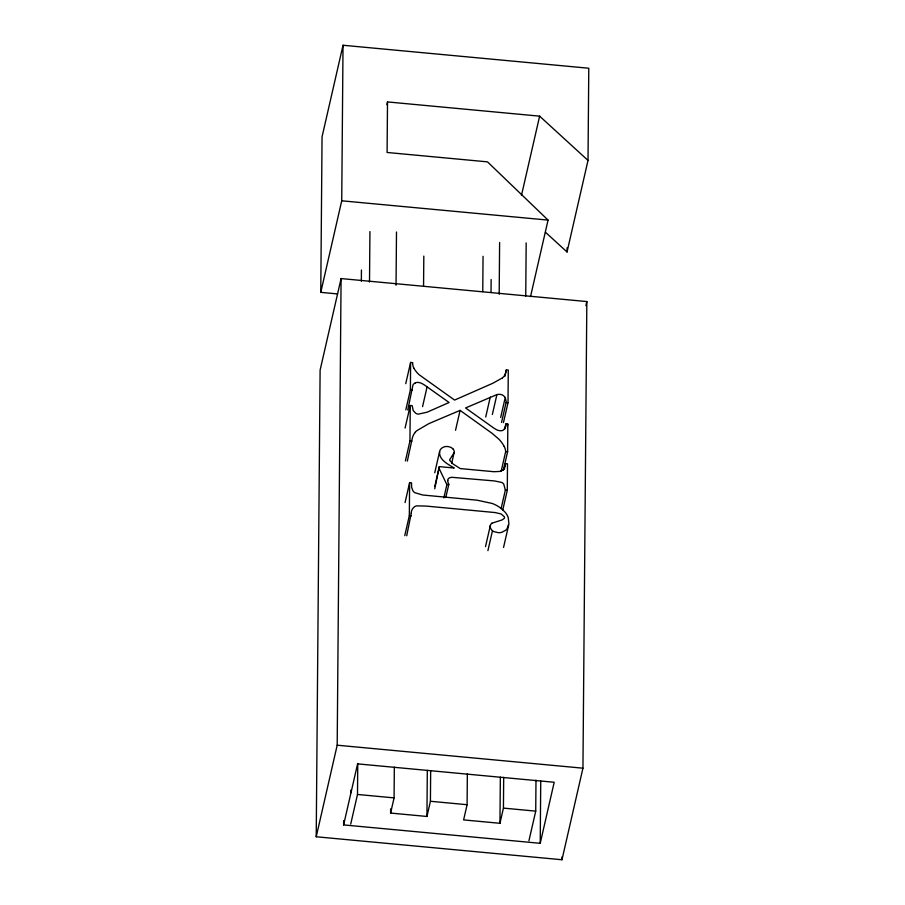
<?xml version="1.0" encoding="UTF-8"?>
<svg xmlns="http://www.w3.org/2000/svg" width="905" height="905" viewBox="0 0 905 905"><rect width="100%" height="100%" fill="white"/><g stroke="black" fill="none" stroke-linecap="round" stroke-linejoin="round"><path stroke-width="1.36" d="M316.218 836.763L320.11 370.134L341.083 278.57L586.836 301.557L582.944 768.187L561.971 859.75L316.218 836.763L337.192 745.2L341.083 278.57M337.599 293.933L320.766 292.36L322.056 136.813L343.029 45.25L588.782 68.237L588.012 160.423L567.039 251.986L545.421 232.212M320.766 292.36L341.728 200.797L343.029 45.25M343.617 824.919L357.599 763.877L554.199 782.271L540.217 843.313L343.617 824.919L343.651 820.677M350.688 793.006L350.71 790.189M361.344 281.229L361.434 270.018M350.721 824.07L357.498 794.466L357.758 763.469M369.512 282.021L369.93 231.59M588.012 160.423L539.629 116.157L387.51 101.926L387.091 152.47L487.49 161.859L548.057 220.096L530.522 296.625M430.667 770.54L430.418 801.276L426.934 816.468L390.598 813.063L390.632 808.878M396.051 285.245L396.492 232.008M390.598 813.063L394.082 797.882L394.331 767.146M404.773 535.613L409.332 515.703L409.614 482.659L411.537 482.84L411.628 487.388L412.929 490.77A8.484 6.584 12.9 0 0 414.728 492.671L422.658 494.99L477.082 500.194L492.173 503.44A27.817 21.584 12.9 0 1 502.682 509.764L505.16 512.253A19.876 15.43 12.9 0 1 508.271 517.807L508.882 523.701L507.004 528.848A11.969 9.288 12.9 0 1 505.522 530.353L501.89 532.264A9.242 7.172 12.9 0 1 498.338 532.672L493.757 531.597A5.453 4.231 12.9 0 1 492.467 530.737L491.947 530.217A7.659 5.939 12.9 0 1 490.25 526.258A6.154 4.774 12.9 0 1 491.879 523.214M405.395 460.928L409.954 441.018L410.259 405.497L412.182 405.678L413.234 410.655L415.915 413.37A4.808 3.733 12.9 0 0 418.325 414.128L427.047 412.216L449.095 402.499L424.773 385.213A52.886 41.042 12.9 0 0 423.269 384.286L421.843 383.494A7.308 5.679 12.9 0 0 421.232 383.211A7.907 6.131 12.9 0 0 418.053 382.442A5.091 3.948 12.9 0 0 415.372 382.849M405.825 409.841L410.384 389.931L410.61 362.441L412.544 362.622M406.707 535.794L411.289 513.067M423.563 285.788L423.812 256.104M426.934 816.468L427.318 770.359M434.739 488.802L439.321 466.618L454.242 468.021C448.247 464.344 438.348 459.729 439.683 451.222A9.016 6.991 12.9 0 1 441.889 448.066A10.091 7.828 12.9 0 1 442.522 447.647L443.507 447.127A7.24 5.622 12.9 0 1 447.534 446.527A7.263 5.634 12.9 0 1 452.817 448.722M503.689 777.372L503.429 808.108L499.956 823.301L463.62 819.896L467.093 804.715L467.353 773.967M482.761 291.648L483.055 256.319M491.03 292.123L491.132 279.509M499.187 294.306L499.617 242.483M499.956 823.301L500.341 777.191M502.728 510.182L507.286 490.272L507.501 463.846L505.578 463.665L504.357 468.971M503.35 470.317L507.603 451.742L507.829 424.094L505.906 423.913L504.696 429.219M503.452 422.612L508.01 402.702L508.282 370.043L506.359 369.873L504.843 376.503M525.737 296.127L526.178 242.902M528.939 840.734L535.726 811.129L535.986 780.133M540.217 843.313L540.738 781.117M561.971 859.75L561.994 856.933M567.039 251.986L567.084 247.8M505.578 463.665L503.893 468.937A10.43 8.1 12.9 0 1 500.691 471.222M407.748 410.022L412.94 385.157A4.638 3.597 12.9 0 1 413.099 384.806A6.018 4.672 12.9 0 1 415.395 382.883M407.329 461.109L412.228 438.518A22.998 17.851 12.9 0 1 415.372 432.16M505.906 423.913L505.194 427.805L503.429 430.022A4.966 3.858 12.9 0 1 500.352 430.746L500.058 430.723A7.659 5.95 12.9 0 1 497.184 430.011A6.278 4.876 12.9 0 1 496.596 429.728L494.82 428.71A60.68 47.083 12.9 0 1 493.632 427.952L465.577 407.963L496.913 394.591A10.012 7.772 12.9 0 1 500.363 394.388A5.6 4.344 12.9 0 1 505.092 397.6M506.359 369.873L505.16 374.41A15.939 12.376 12.9 0 1 502.399 377.917M386.888 104.663L387.51 101.926M405.745 383.675L410.61 362.441M405.089 428.054L410.259 405.497M422.556 406.65L427.115 386.752M405.055 502.569L409.614 482.659M434.739 472.806L439.604 451.572M434.762 486.528L439.321 466.618M455.532 430.282L460.091 410.384L492.116 433.348L498.972 439.264A36.822 28.575 12.9 0 1 504.176 446.425M443.846 497.897L446.889 484.627L439.298 468.892M451.652 463.428L454.197 452.319A5.43 4.22 12.9 0 0 452.975 448.959L452.76 448.767M445.78 497.546L448.823 484.277A13.055 10.136 12.9 0 1 447.704 480.476M521.472 195.412L539.629 116.157M485.714 416.99L490.272 397.08M492.354 414.49L496.913 394.591M500.669 417.477L505.228 397.578L505.986 400.632A34.051 26.426 12.9 0 1 506.087 402.533L501.528 422.431M507.23 426.741L507.829 424.094M501.121 471.46L505.68 451.561A20.939 16.245 12.9 0 0 504.209 446.414M485.51 546.631L490.374 525.398M487.908 550.647L492.467 530.737M501.099 508.667L505.352 490.091L503.734 484.062A5.724 4.446 12.9 0 0 501.675 482.444L494.673 480.962L452.228 477.331A9.548 7.41 12.9 0 0 450.882 477.467L449.808 477.75A3.982 3.088 12.9 0 0 448.835 478.27A4.389 3.405 12.9 0 0 447.794 480.476M503.542 547.446L508.712 524.889M585.897 305.652L586.836 301.557M454.084 452.817L449.672 459.717A3.032 2.353 12.9 0 0 449.796 460.419L453.145 464.061L460.306 468.586L493.892 471.709L499.718 471.437A8.326 6.459 12.9 0 0 500.646 471.166M502.399 377.905L492.863 383.245L454.593 400.078L419.207 374.783A24.876 19.31 12.9 0 1 418.404 374.036A27.003 20.951 12.9 0 1 413.834 368.018M491.879 523.214L502.162 519.9L504.221 518.452A3.009 2.33 12.9 0 0 504.334 516.778L501.099 513.961L495.137 512.558L425.814 506.053L416.775 505.861A5.566 4.321 12.9 0 0 414.479 506.789L413.155 508.022A13.179 10.226 12.9 0 0 411.255 513.067M460.091 410.384L433.031 421.854A144.167 111.881 12.9 0 0 428.427 423.879L416.877 430.656A19.457 15.091 12.9 0 0 415.384 432.16M446.889 484.627L448.823 484.277M341.728 200.797L548.057 220.096M410.384 389.931L412.307 390.112M506.087 402.533L508.01 402.702M409.954 441.018L411.888 441.199M505.68 451.561L507.603 451.742M505.352 490.091L507.286 490.272M409.332 515.703L411.266 515.884M337.192 745.2L582.944 768.187M357.498 794.466L394.082 797.882M430.418 801.276L467.093 804.715M503.429 808.108L535.726 811.129M413.743 368.03A20.589 15.973 12.9 0 1 412.635 362.634"/></g></svg>
